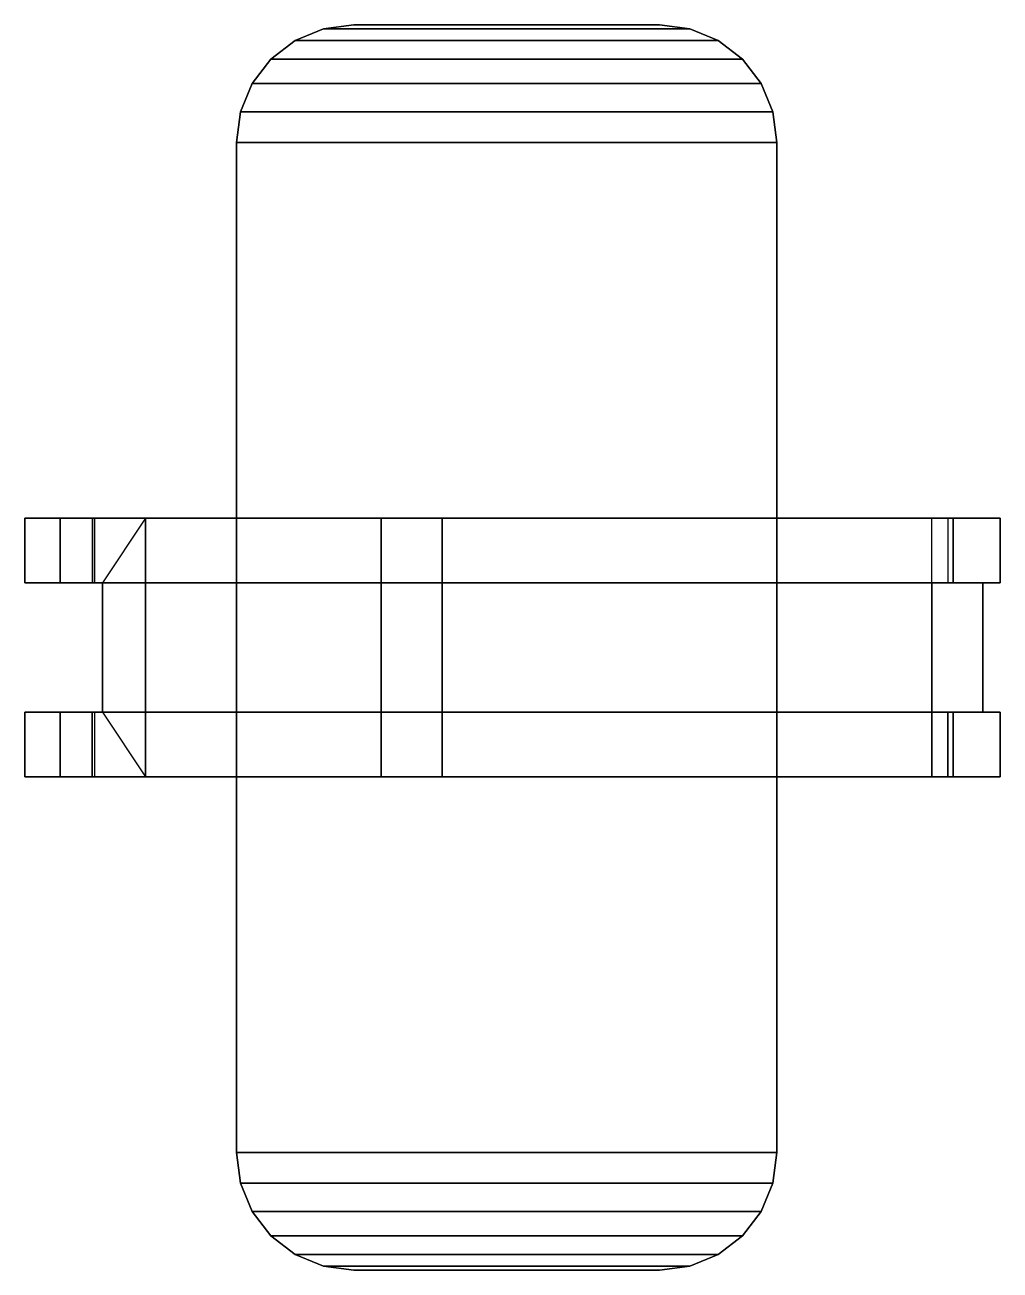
# Model space of a CAD drawing. Header units: millimetres. Extents: x -20.5 to 21, y -26.5 to 26.5.
import ezdxf

# ---------------------------------------------------------------- set-up
doc = ezdxf.new("R2010")
doc.units = ezdxf.units.MM
doc.layers.add('ACESSORIOS', color=1, linetype='Continuous')

msp = doc.modelspace()

# ---------------------------------------------------------------- linework, layer by layer
at = {"layer": 'ACESSORIOS'}
for points in [[(-6.5, 26.5, -3.5), (-6.5, 26.5), (6.5, 26.5), (6.5, 26.5, -3.5)], [(-20.5, 2.75), (-20.5, 5.5), (-20.5, 5.5, -3.02), (-20.5, 2.75, -3.02)], [(-20.5, 2.75, -3.02), (-20.5, 5.5, -3.02), (-17.635, 5.5, -3.02), (-17.635, 2.75, -3.02)], [(21, 2.75), (21, 5.5), (-20.5, 5.5), (-20.5, 2.75)], [(-20.5, 5.5, -3.02), (-20.5, 5.5), (21, 5.5), (21, 5.5, -3.235)], [(-15.361, 5.5, -8.5), (-17.202, 2.75, -7.25), (-19, 2.75, -6.03), (-19, 5.5, -6.03)], [(-19, 2.75, -6.03), (-19, 5.5, -6.03), (-19, 5.5, -5.223), (-19, 2.75, -5.223)], [(-19, 5.5, -5.223), (-17.544, 5.5, -5.096), (-17.544, 2.75, -5.096), (-19, 2.75, -5.223)], [(-19, 5.5, -5.223), (-19, 5.5, -6.03), (-15.361, 5.5, -8.5), (-17.544, 5.5, -5.096)], [(-19, 5.5, -6.03), (-19, 5.5, -5.223), (-17.544, 5.5, -5.096), (-15.361, 5.5, -8.5)], [(-17.544, 5.5, -5.096), (-17.635, 5.5, -3.02), (-17.635, 2.75, -3.02), (-17.544, 2.75, -5.096)], [(18.78, 5.5, -5.746), (19, 5.5, -3.235), (-17.634, 5.5, -3.035), (-17.544, 5.5, -5.096)], [(-17.544, 5.5, -5.096), (-15.361, 5.5, -8.5), (-5.345, 5.5, -8.5), (-5.288, 5.5, -5.315)], [(-17.202, -2.75, -7.25), (-15.361, -5.5, -8.5), (-15.361, 5.5, -8.5), (-17.202, 2.75, -7.25)], [(-15.361, -5.5, -8.5), (-5.345, -5.5, -8.5), (-5.345, 5.5, -8.5), (-15.361, 5.5, -8.5)], [(-5.345, 2.75, -8.5), (-5.345, 2.75, -6.8), (-5.345, 5.5, -6.8), (-5.345, 5.5, -8.5)], [(-5.345, 5.5, -6.8), (-2.745, 5.5, -6.8), (-2.745, 2.75, -6.8), (-5.345, 2.75, -6.8)], [(-5.288, 5.5, -5.315), (-5.345, 5.5, -6.8), (-2.745, 5.5, -6.8), (-2.719, 5.5, -5.361)], [(-2.745, 5.5, -8.5), (-2.745, -5.5, -8.5), (18.096, -5.5, -8.5), (18.096, 5.5, -8.5)], [(-2.745, 2.75, -8.5), (-2.745, 2.75, -6.8), (-2.745, 5.5, -6.8), (-2.745, 5.5, -8.5)], [(-2.745, 5.5, -8.5), (-2.719, 5.5, -5.361), (18.78, 5.5, -5.746), (18.096, 5.5, -8.5)], [(18.096, 5.5, -8.5), (21, 5.5, -6.823), (21, 2.75, -6.823), (18.096, 2.75, -8.5)], [(18.78, 5.5, -5.746), (21, 5.5, -6.137), (21, 5.5, -6.823), (18.096, 5.5, -8.5)], [(21, 2.75, -6.137), (21, 5.5, -6.137), (18.78, 5.5, -5.746), (18.78, 2.75, -5.746)], [(19, 5.5, -3.235), (18.78, 5.5, -5.746), (18.78, 2.75, -5.746), (19, 2.75, -3.235)], [(21, 2.75, -3.235), (21, 5.5, -3.235), (19, 5.5, -3.235), (19, 2.75, -3.235)], [(21, 2.75, -3.235), (21, 5.5, -3.235), (21, 5.5), (21, 2.75)], [(21, 5.5, -6.137), (21, 5.5, -6.823), (21, 2.75, -6.823), (21, 2.75, -6.137)], [(21, 2.75, -3.235), (21, 5.5, -3.235), (21, 5.5), (21, 2.75)], [(-20.5, 2.75, -3.02), (-20.5, 2.75), (21, 2.75), (21, 2.75, -3.235)], [(-17.544, 2.75, -5.096), (-19, 2.75, -5.223), (-19, 2.75, -6.03), (-17.202, 2.75, -7.25)], [(18.78, 2.75, -5.746), (19, 2.75, -3.235), (-17.634, 2.75, -3.035), (-17.544, 2.75, -5.096)], [(-17.544, 2.75, -5.096), (-17.202, 2.75, -7.25), (-5.345, 2.75, -6.8), (-5.318, 2.75, -5.315)], [(-5.345, 2.75, -7.25), (-5.345, -2.75, -7.25), (-17.202, -2.75, -7.25), (-17.202, 2.75, -7.25)], [(-5.345, 2.75, -7.25), (-17.202, 2.75, -7.25), (-17.202, -2.75, -7.25), (-5.345, -2.75, -7.25)], [(-5.345, 2.75, -7.25), (-5.345, 2.75, -8.5), (-5.345, -2.75, -8.5), (-5.345, -2.75, -7.25)], [(-5.345, 2.75, -6.8), (-2.745, 2.75, -6.8), (-2.719, 2.75, -5.361), (-5.318, 2.75, -5.315)], [(-2.745, -2.75, -7.25), (-2.745, 2.75, -7.25), (-2.745, 2.75, -8.5), (-2.745, -2.75, -8.5)], [(-2.745, 2.75, -7.25), (20.261, 2.75, -7.25), (20.261, -2.75, -7.25), (-2.745, -2.75, -7.25)], [(-2.745, 2.75, -8.5), (-2.719, 2.75, -5.361), (18.78, 2.75, -5.746), (18.096, 2.75, -8.5)], [(18.096, -2.75, -8.5), (20.261, -2.75, -7.25), (20.261, 2.75, -7.25), (18.096, 2.75, -8.5)], [(20.261, 2.75, -7.25), (21, 2.75, -6.823), (21, 2.75, -6.137), (18.78, 2.75, -5.746)], [(-20.5, -5.5, -3.02), (-20.5, -2.75, -3.02), (-17.635, -2.75, -3.02), (-17.635, -5.5, -3.02)], [(-20.5, -2.75), (-20.5, -2.75, -3.02), (-20.5, -5.5, -3.02), (-20.5, -5.5)], [(21, -2.75), (21, -5.5), (-20.5, -5.5), (-20.5, -2.75)], [(-20.5, -2.75, -3.02), (-20.5, -2.75), (21, -2.75), (21, -2.75, -3.235)], [(-19, -5.5, -6.03), (-19, -2.75, -6.03), (-17.202, -2.75, -7.25), (-15.361, -5.5, -8.5)], [(-19, -5.5, -5.223), (-19, -5.5, -6.03), (-19, -2.75, -6.03), (-19, -2.75, -5.223)], [(-19, -2.75, -5.223), (-17.544, -2.75, -5.096), (-17.544, -5.5, -5.096), (-19, -5.5, -5.223)], [(-19, -5.5, -6.03), (-19, -2.75, -6.03), (-17.202, -2.75, -7.25), (-15.361, -5.5, -8.5)], [(-19, -5.5, -5.223), (-19, -2.75, -5.223), (-19, -2.75, -6.03), (-19, -5.5, -6.03)], [(-19, -2.75, -5.223), (-17.544, -2.75, -5.096), (-17.544, -5.5, -5.096), (-19, -5.5, -5.223)], [(-19, -2.75, -6.03), (-19, -2.75, -5.223), (-17.544, -2.75, -5.096), (-17.202, -2.75, -7.25)], [(-17.544, -5.5, -5.096), (-17.635, -5.5, -3.02), (-17.635, -2.75, -3.02), (-17.544, -2.75, -5.096)], [(18.78, -2.75, -5.746), (19, -2.75, -3.235), (-17.634, -2.75, -3.035), (-17.544, -2.75, -5.096)], [(18.78, -2.75, -5.777), (19, -2.75, -3.267), (-17.634, -2.75, -3.067), (-17.544, -2.75, -5.128)], [(-5.345, -5.5, -8.5), (-5.345, -5.5, -6.8), (-5.345, -2.75, -6.8), (-5.345, -2.75, -8.5)], [(-5.345, -5.5, -6.8), (-5.345, -2.75, -6.8), (-2.745, -2.75, -6.8), (-2.745, -5.5, -6.8)], [(-2.745, -5.5, -8.5), (-2.745, -5.5, -6.8), (-2.745, -2.75, -6.8), (-2.745, -2.75, -8.5)], [(18.096, -5.5, -8.5), (21, -5.5, -6.823), (21, -2.75, -6.823), (18.096, -2.75, -8.5)], [(18.78, -5.5, -5.746), (18.78, -2.75, -5.746), (21, -2.75, -6.137), (21, -5.5, -6.137)], [(18.78, -5.5, -5.746), (19, -5.5, -3.235), (19, -2.75, -3.235), (18.78, -2.75, -5.746)], [(19, -2.75, -3.235), (19, -5.5, -3.235), (21, -5.5, -3.235), (21, -2.75, -3.235)], [(21, -2.75, -6.137), (21, -5.5, -6.137), (21, -5.5, -6.823), (21, -2.75, -6.823)], [(21, -5.5, -3.235), (21, -2.75, -3.235), (21, -2.75), (21, -5.5)], [(-20.5, -5.5, -3.02), (-20.5, -5.5), (21, -5.5), (21, -5.5, -3.235)], [(-19, -5.5, -6.03), (-19, -5.5, -5.223), (-17.544, -5.5, -5.096), (-15.361, -5.5, -8.5)], [(-19, -5.5, -6.062), (-19, -5.5, -5.255), (-17.544, -5.5, -5.128), (-15.361, -5.5, -8.532)], [(18.78, -5.5, -5.746), (19, -5.5, -3.235), (-17.634, -5.5, -3.035), (-17.544, -5.5, -5.096)], [(-17.544, -5.5, -5.096), (-15.361, -5.5, -8.5), (-5.345, -5.5, -8.5), (-5.288, -5.5, -5.315)], [(-17.544, -5.5, -5.128), (-15.361, -5.5, -8.532), (-5.345, -5.5, -8.532), (-5.288, -5.5, -5.347)], [(-5.288, -5.5, -5.315), (-5.345, -5.5, -6.8), (-2.745, -5.5, -6.8), (-2.719, -5.5, -5.361)], [(-5.288, -5.5, -5.347), (-5.345, -5.5, -6.832), (-2.745, -5.5, -6.832), (-2.719, -5.5, -5.393)], [(-2.745, -5.5, -8.5), (-2.719, -5.5, -5.361), (18.78, -5.5, -5.746), (18.096, -5.5, -8.5)], [(-2.745, -5.5, -8.532), (-2.719, -5.5, -5.393), (18.78, -5.5, -5.777), (18.096, -5.5, -8.532)], [(18.78, -5.5, -5.746), (21, -5.5, -6.137), (21, -5.5, -6.823), (18.096, -5.5, -8.5)], [(-6.5, -26.5, -3.5), (-6.5, -26.5), (6.5, -26.5), (6.5, -26.5, -3.5)]]:
    msp.add_3dface(points, dxfattribs=at)

# ---------------------------------------------------------------- meshes
mesh = msp.add_polymesh((2, 7), dxfattribs=at)
for k, corner in enumerate([(-6.5, 26.5, -3.5), (-7.794, 26.33, -3.5), (-9, 25.83, -3.5), (-10.036, 25.036, -3.5), (-10.83, 24, -3.5), (-11.33, 22.794, -3.5), (-11.5, 21.5, -3.5), (-6.5, 26.5), (-7.794, 26.33), (-9, 25.83), (-10.036, 25.036), (-10.83, 24), (-11.33, 22.794), (-11.5, 21.5)]):
    mesh.set_mesh_vertex(divmod(k, 7), corner)
mesh = msp.add_polymesh((2, 7), dxfattribs=at)
for k, corner in enumerate([(-11.5, 21.5, -3.5), (-11.33, 22.794, -3.5), (-10.83, 24, -3.5), (-10.036, 25.036, -3.5), (-9, 25.83, -3.5), (-7.794, 26.33, -3.5), (-6.5, 26.5, -3.5), (11.5, 21.5, -3.5), (11.33, 22.794, -3.5), (10.83, 24, -3.5), (10.036, 25.036, -3.5), (9, 25.83, -3.5), (7.794, 26.33, -3.5), (6.5, 26.5, -3.5)]):
    mesh.set_mesh_vertex(divmod(k, 7), corner)
mesh = msp.add_polymesh((2, 7), dxfattribs=at)
for k, corner in enumerate([(11.5, 21.5), (11.33, 22.794), (10.83, 24), (10.036, 25.036), (9, 25.83), (7.794, 26.33), (6.5, 26.5), (-11.5, 21.5), (-11.33, 22.794), (-10.83, 24), (-10.036, 25.036), (-9, 25.83), (-7.794, 26.33), (-6.5, 26.5)]):
    mesh.set_mesh_vertex(divmod(k, 7), corner)
mesh = msp.add_polymesh((2, 7), dxfattribs=at)
for k, corner in enumerate([(6.5, 26.5, -3.5), (7.794, 26.33, -3.5), (9, 25.83, -3.5), (10.036, 25.036, -3.5), (10.83, 24, -3.5), (11.33, 22.794, -3.5), (11.5, 21.5, -3.5), (6.5, 26.5), (7.794, 26.33), (9, 25.83), (10.036, 25.036), (10.83, 24), (11.33, 22.794), (11.5, 21.5)]):
    mesh.set_mesh_vertex(divmod(k, 7), corner)
mesh = msp.add_polymesh((6, 3), dxfattribs=at)
for k, corner in enumerate([(11.5, -21.5), (11.5, 21.5), (11.5, 21.5), (11.5, -21.5, -3.5), (11.5, 21.5, -3.5), (11.5, 21.5, -3.5), (-11.5, -21.5, -3.5), (-11.5, 21.5, -3.5), (11.5, 21.5, -3.5), (-11.5, -21.5), (-11.5, 21.5), (11.5, 21.5), (-11.5, -21.5), (-11.5, -21.5), (11.5, -21.5), (-11.5, -21.5, -3.5), (-11.5, -21.5, -3.5), (11.5, -21.5, -3.5)]):
    mesh.set_mesh_vertex(divmod(k, 3), corner)
mesh = msp.add_polymesh((2, 7), dxfattribs=at)
for k, corner in enumerate([(-6.5, -26.5, -3.5), (-7.794, -26.33, -3.5), (-9, -25.83, -3.5), (-10.036, -25.036, -3.5), (-10.83, -24, -3.5), (-11.33, -22.794, -3.5), (-11.5, -21.5, -3.5), (-6.5, -26.5), (-7.794, -26.33), (-9, -25.83), (-10.036, -25.036), (-10.83, -24), (-11.33, -22.794), (-11.5, -21.5)]):
    mesh.set_mesh_vertex(divmod(k, 7), corner)
mesh = msp.add_polymesh((2, 7), dxfattribs=at)
for k, corner in enumerate([(-11.5, -21.5, -3.5), (-11.33, -22.794, -3.5), (-10.83, -24, -3.5), (-10.036, -25.036, -3.5), (-9, -25.83, -3.5), (-7.794, -26.33, -3.5), (-6.5, -26.5, -3.5), (11.5, -21.5, -3.5), (11.33, -22.794, -3.5), (10.83, -24, -3.5), (10.036, -25.036, -3.5), (9, -25.83, -3.5), (7.794, -26.33, -3.5), (6.5, -26.5, -3.5)]):
    mesh.set_mesh_vertex(divmod(k, 7), corner)
mesh = msp.add_polymesh((2, 7), dxfattribs=at)
for k, corner in enumerate([(-11.5, -21.5), (-11.33, -22.794), (-10.83, -24), (-10.036, -25.036), (-9, -25.83), (-7.794, -26.33), (-6.5, -26.5), (11.5, -21.5), (11.33, -22.794), (10.83, -24), (10.036, -25.036), (9, -25.83), (7.794, -26.33), (6.5, -26.5)]):
    mesh.set_mesh_vertex(divmod(k, 7), corner)
mesh = msp.add_polymesh((2, 7), dxfattribs=at)
for k, corner in enumerate([(6.5, -26.5, -3.5), (7.794, -26.33, -3.5), (9, -25.83, -3.5), (10.036, -25.036, -3.5), (10.83, -24, -3.5), (11.33, -22.794, -3.5), (11.5, -21.5, -3.5), (6.5, -26.5), (7.794, -26.33), (9, -25.83), (10.036, -25.036), (10.83, -24), (11.33, -22.794), (11.5, -21.5)]):
    mesh.set_mesh_vertex(divmod(k, 7), corner)

doc.saveas('drawing.dxf')
